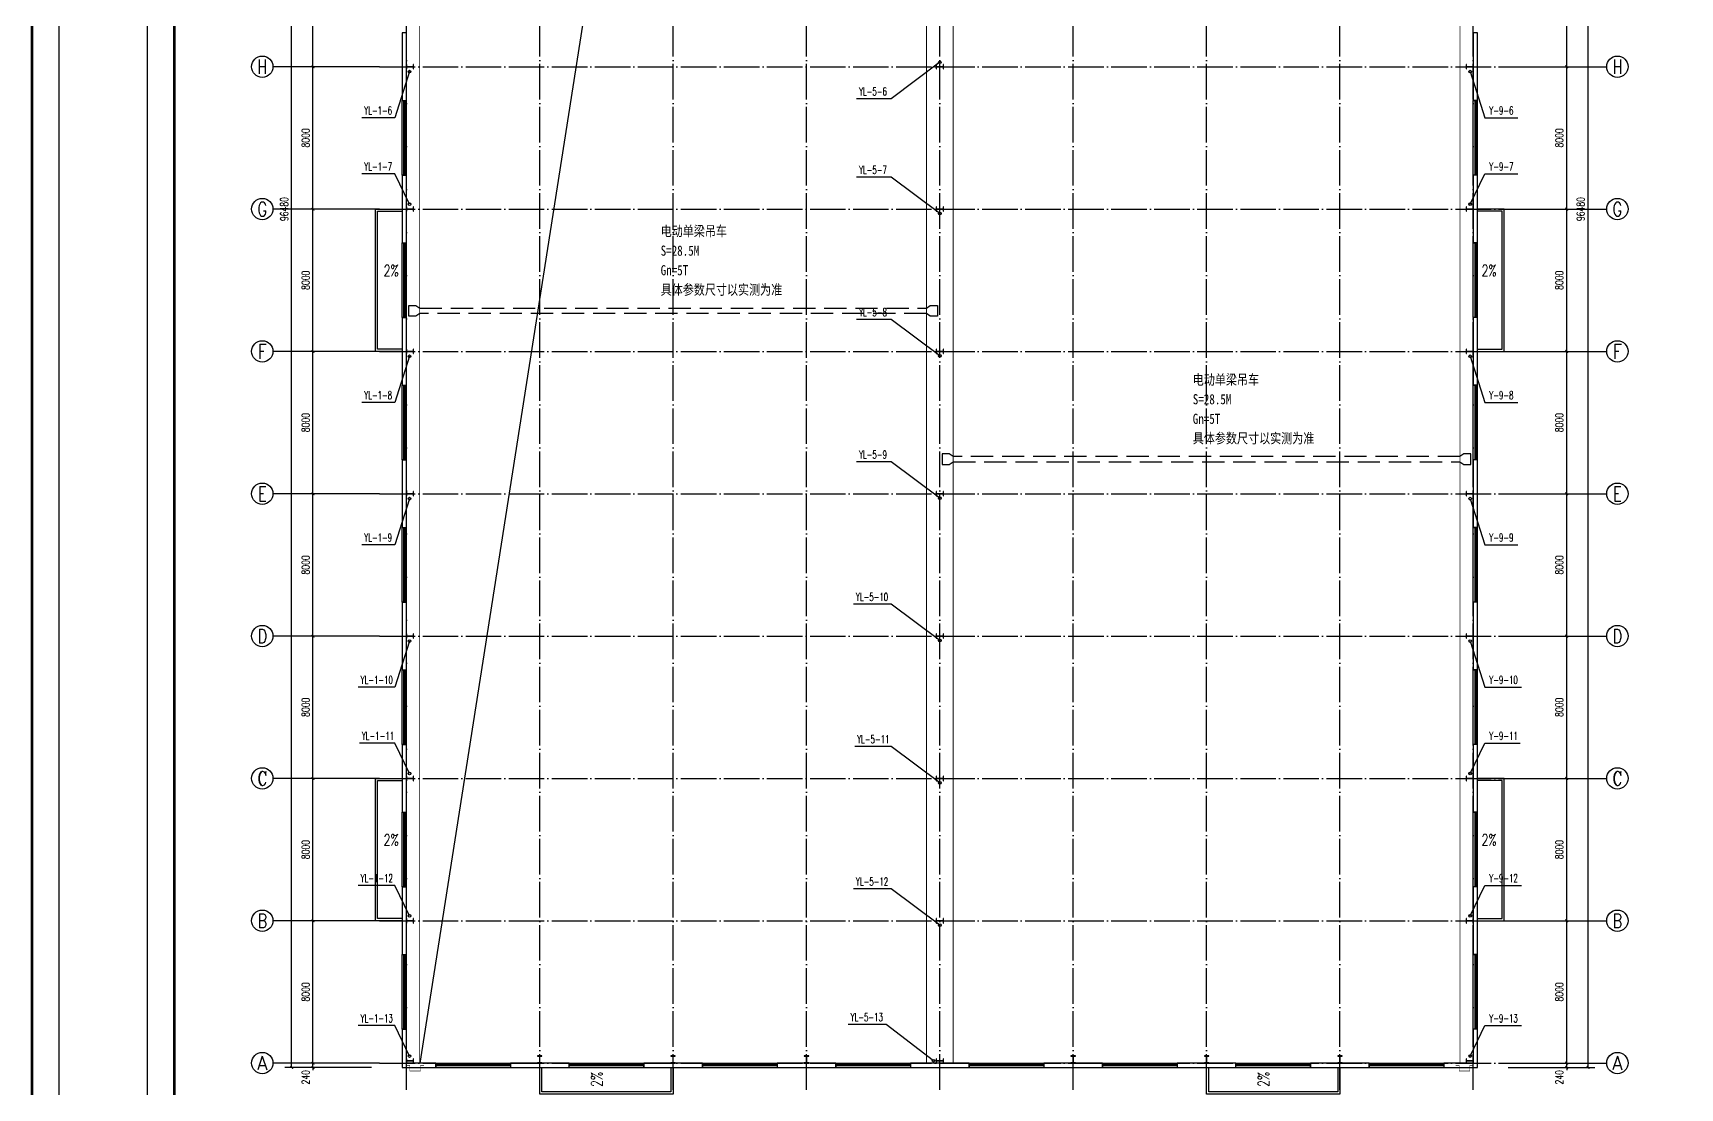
# Model space of a CAD drawing. Extents: x 14168272 to 29396535, y -812963 to 33736.
# Drawn here: x 14764726 to 14857348, y -305621 to -246320 of the extents above; entities that cross this region are included whole.
import ezdxf
from ezdxf.enums import TextEntityAlignment as Align

# ---------------------------------------------------------------- set-up
doc = ezdxf.new("R2010")
doc.units = 0
doc.header["$LTSCALE"] = 1000
doc.header["$MEASUREMENT"] = 0
doc.linetypes.add('DASH', pattern=[0.35, 0.25, -0.1])
doc.linetypes.add('DOTE', pattern=[2.42, 2, -0.2, 0.02, -0.2])
for name, color, linetype in [('AXIS', 3, 'Continuous'), ('AXIS_TEXT', 7, 'Continuous'), ('COLUMN', 2, 'Continuous'), ('DIM_SYMB', 3, 'Continuous'), ('DIM_雨水', 3, 'Continuous'), ('DOTE', 8, 'DOTE'), ('PUB_TEXT', 7, 'Continuous'), ('TK', 4, 'Continuous'), ('TWT_TEXT', 7, 'Continuous'), ('VPIPE-雨水', 4, 'Continuous'), ('WALL-PARAPET', 6, 'Continuous'), ('WINDOW', 4, 'Continuous')]:
    doc.layers.add(name, color=color, linetype=linetype)
doc.styles.add('_TCH_AXIS', font='COMPLEX', dxfattribs={"bigfont": 'GBCBIG'})
doc.styles.add('_TCH_DIM', font='SIMPLEX', dxfattribs={"bigfont": 'GBCBIG'})
doc.styles.add('_TCH_DIM_T3', font='SIMPLEX', dxfattribs={"width": 0.705882, "bigfont": 'GBCBIG'})
doc.styles.add('_TWT_SERIAL', font='COMPLEX', dxfattribs={"width": 0.8, "height": 3, "bigfont": 'HZTXT'})
doc.styles.add('COMPLEX', font='COMPLEX')
doc.styles.add('宋体', font='', dxfattribs={"width": 0.8})
doc.styles.get('宋体').set_extended_font_data('SimSun')
doc.dimstyles.new('_TCH_ARCH&&150', dxfattribs={"dimtxt": 446.25, "dimasz": 150, "dimexe": 375, "dimexo": 450, "dimgap": 189.375, "dimtad": 1, "dimdec": 0, "dimzin": 0, "dimdsep": 46, "dimtxsty": '_TCH_DIM_T3', "dimblk": 'ARCHTICK', "dimcen": 0.09, "dimclrt": 7, "dimazin": 2, "dimtfac": 1, "dimtdec": 0, "dimtix": 1, "dimtmove": 2, "dimatfit": 3, "dimfxl": 0, "dimtolj": 1, "dimtzin": 0, "dimarcsym": 0})

# ---------------------------------------------------------------- blocks, each defined once
blk = doc.blocks.new('A$C797E1D2B')
at = {"layer": 'COLUMN'}
h = blk.add_hatch(color=256, dxfattribs=at)
h.paths.add_polyline_path([(125, 400), (250, 400), (250, 388), (130, 388), (130, 200), (125, 200)])
h.paths.add_polyline_path([(0, 400), (125, 400), (125, 200), (120, 200), (120, 388), (0, 388)])
h.paths.add_polyline_path([(0, 12), (120, 12), (120, 200), (125, 200), (125, 0), (0, 0)])
h.paths.add_polyline_path([(125, 200), (130, 200), (130, 12), (250, 12), (250, 0), (125, 0)])
blk.add_lwpolyline([(250, 0), (250, 12), (130, 12), (130, 388), (250, 388), (250, 400), (0, 400), (0, 388), (120, 388), (120, 12), (0, 12), (0, 0)], close=True, dxfattribs=at)
blk = doc.blocks.new('GeYuanFrame_66184160', base_point=(20.09, 4.53))
at = {"layer": 'TK'}
blk.add_lwpolyline([(20.09, 4.53), (20.09, 598.53), (1071.09, 598.53), (1071.09, 4.53)], close=True, dxfattribs=at)
at = {"layer": 'TK', "const_width": 1}
blk.add_lwpolyline([(45.09, 588.53), (1061.09, 588.53), (1061.09, 14.53), (45.09, 14.53)], close=True, dxfattribs=at)
blk = doc.blocks.new('GeYuanFrame_34818471', base_point=(20.09, 4.53))
at = {"layer": 'TK'}
blk.add_lwpolyline([(20.09, 4.53), (20.09, 598.53), (1071.09, 598.53), (1071.09, 4.53)], close=True, dxfattribs=at)
at = {"layer": 'TK', "const_width": 1}
blk.add_lwpolyline([(45.09, 588.53), (1061.09, 588.53), (1061.09, 14.53), (45.09, 14.53)], close=True, dxfattribs=at)
blk = doc.blocks.new('$TCHSYS$WIN2D')
for p, q in [((-0.5, 0.5), (0.5, 0.5)), ((-0.5, 0.5), (-0.5, -0.5)), ((0.5, 0.5), (0.5, -0.5)), ((0.5, 0.167), (-0.5, 0.167)), ((0.5, -0.167), (-0.5, -0.167)), ((-0.5, -0.5), (0.5, -0.5))]:
    blk.add_line(p, q)
blk = doc.blocks.new('_AXISO')
blk.add_circle((0, 0), 0.5)
at = {"layer": 'AXIS_TEXT', "style": 'COMPLEX', "width": 1.041667}
blk.add_attdef('A', text='', height=0.56, dxfattribs=at).set_placement((-0.25, -0.28), (0.25, -0.28), align=Align.FIT)
blk = doc.blocks.new('_ArchTick')
at = {"color": 0, "linetype": 'ByBlock', "const_width": 0.4}
blk.add_lwpolyline([(-0.5, -0.5), (0.5, 0.5)], dxfattribs=at)
blk = doc.blocks.new('*D183')
at = {"layer": 'AXIS', "color": 0, "lineweight": -2}
for p, q in [((14783773, -207980), (14778898, -207980)), ((14779273, -304460), (14779273, -207980)), ((14783773, -304460), (14778898, -304460))]:
    blk.add_line(p, q, dxfattribs=at)
at = {"layer": 'Defpoints', "color": 0}
for p in [(14779273, -207980), (14784223, -207980), (14784223, -304460)]:
    blk.add_point(p, dxfattribs=at)
at = {"layer": 'AXIS', "color": 0, "lineweight": -2, "xscale": 150, "yscale": 150, "zscale": 150}
for p, rotation in [((14779273, -207980), 90), ((14779273, -304460), 270)]:
    blk.add_blockref('_ArchTick', p, dxfattribs=dict(at, rotation=rotation))
at = {"layer": 'AXIS', "color": 7, "insert": (14778860, -256220), "char_height": 446.2, "attachment_point": 5, "rotation": 90, "style": '_TCH_DIM_T3'}
blk.add_mtext('\\A1;96480', dxfattribs=at)
blk = doc.blocks.new('*D184')
at = {"layer": 'AXIS', "color": 0, "lineweight": -2}
for p, q in [((14783773, -304220), (14780098, -304220)), ((14783773, -304460), (14780098, -304460)), ((14780473, -304220), (14780473, -304070)), ((14780473, -304460), (14780473, -304220)), ((14780473, -304460), (14780473, -304610))]:
    blk.add_line(p, q, dxfattribs=at)
at = {"layer": 'Defpoints', "color": 0}
for p in [(14780473, -304220), (14784223, -304220), (14784223, -304460)]:
    blk.add_point(p, dxfattribs=at)
at = {"layer": 'AXIS', "color": 0, "lineweight": -2, "xscale": 150, "yscale": 150, "zscale": 150}
for p, rotation in [((14780473, -304220), 270), ((14780473, -304460), 90)]:
    blk.add_blockref('_ArchTick', p, dxfattribs=dict(at, rotation=rotation))
at = {"layer": 'AXIS', "color": 7, "insert": (14780060, -305015), "char_height": 446.2, "attachment_point": 5, "rotation": 90, "style": '_TCH_DIM_T3'}
blk.add_mtext('\\A1;240', dxfattribs=at)
blk = doc.blocks.new('*D185')
at = {"layer": 'AXIS', "color": 0, "lineweight": -2}
for p, q in [((14783773, -296220), (14780098, -296220)), ((14780473, -304220), (14780473, -296220)), ((14783773, -304220), (14780098, -304220))]:
    blk.add_line(p, q, dxfattribs=at)
at = {"layer": 'Defpoints', "color": 0}
for p in [(14780473, -296220), (14784223, -296220), (14784223, -304220)]:
    blk.add_point(p, dxfattribs=at)
at = {"layer": 'AXIS', "color": 0, "lineweight": -2, "xscale": 150, "yscale": 150, "zscale": 150}
for p, rotation in [((14780473, -296220), 90), ((14780473, -304220), 270)]:
    blk.add_blockref('_ArchTick', p, dxfattribs=dict(at, rotation=rotation))
at = {"layer": 'AXIS', "color": 7, "insert": (14780060, -300220), "char_height": 446.2, "attachment_point": 5, "rotation": 90, "style": '_TCH_DIM_T3'}
blk.add_mtext('\\A1;8000', dxfattribs=at)
blk = doc.blocks.new('*D186')
at = {"layer": 'AXIS', "color": 0, "lineweight": -2}
for p, q in [((14783773, -288220), (14780098, -288220)), ((14780473, -296220), (14780473, -288220)), ((14783773, -296220), (14780098, -296220))]:
    blk.add_line(p, q, dxfattribs=at)
at = {"layer": 'Defpoints', "color": 0}
for p in [(14780473, -288220), (14784223, -288220), (14784223, -296220)]:
    blk.add_point(p, dxfattribs=at)
at = {"layer": 'AXIS', "color": 0, "lineweight": -2, "xscale": 150, "yscale": 150, "zscale": 150}
for p, rotation in [((14780473, -288220), 90), ((14780473, -296220), 270)]:
    blk.add_blockref('_ArchTick', p, dxfattribs=dict(at, rotation=rotation))
at = {"layer": 'AXIS', "color": 7, "insert": (14780060, -292220), "char_height": 446.2, "attachment_point": 5, "rotation": 90, "style": '_TCH_DIM_T3'}
blk.add_mtext('\\A1;8000', dxfattribs=at)
blk = doc.blocks.new('*D187')
at = {"layer": 'AXIS', "color": 0, "lineweight": -2}
for p, q in [((14783773, -280220), (14780098, -280220)), ((14780473, -288220), (14780473, -280220)), ((14783773, -288220), (14780098, -288220))]:
    blk.add_line(p, q, dxfattribs=at)
at = {"layer": 'Defpoints', "color": 0}
for p in [(14780473, -280220), (14784223, -280220), (14784223, -288220)]:
    blk.add_point(p, dxfattribs=at)
at = {"layer": 'AXIS', "color": 0, "lineweight": -2, "xscale": 150, "yscale": 150, "zscale": 150}
for p, rotation in [((14780473, -280220), 90), ((14780473, -288220), 270)]:
    blk.add_blockref('_ArchTick', p, dxfattribs=dict(at, rotation=rotation))
at = {"layer": 'AXIS', "color": 7, "insert": (14780060, -284220), "char_height": 446.2, "attachment_point": 5, "rotation": 90, "style": '_TCH_DIM_T3'}
blk.add_mtext('\\A1;8000', dxfattribs=at)
blk = doc.blocks.new('*D188')
at = {"layer": 'AXIS', "color": 0, "lineweight": -2}
for p, q in [((14783773, -272220), (14780098, -272220)), ((14780473, -280220), (14780473, -272220)), ((14783773, -280220), (14780098, -280220))]:
    blk.add_line(p, q, dxfattribs=at)
at = {"layer": 'Defpoints', "color": 0}
for p in [(14780473, -272220), (14784223, -272220), (14784223, -280220)]:
    blk.add_point(p, dxfattribs=at)
at = {"layer": 'AXIS', "color": 0, "lineweight": -2, "xscale": 150, "yscale": 150, "zscale": 150}
for p, rotation in [((14780473, -272220), 90), ((14780473, -280220), 270)]:
    blk.add_blockref('_ArchTick', p, dxfattribs=dict(at, rotation=rotation))
at = {"layer": 'AXIS', "color": 7, "insert": (14780060, -276220), "char_height": 446.2, "attachment_point": 5, "rotation": 90, "style": '_TCH_DIM_T3'}
blk.add_mtext('\\A1;8000', dxfattribs=at)
blk = doc.blocks.new('*D189')
at = {"layer": 'AXIS', "color": 0, "lineweight": -2}
for p, q in [((14783773, -264220), (14780098, -264220)), ((14780473, -272220), (14780473, -264220)), ((14783773, -272220), (14780098, -272220))]:
    blk.add_line(p, q, dxfattribs=at)
at = {"layer": 'Defpoints', "color": 0}
for p in [(14780473, -264220), (14784223, -264220), (14784223, -272220)]:
    blk.add_point(p, dxfattribs=at)
at = {"layer": 'AXIS', "color": 0, "lineweight": -2, "xscale": 150, "yscale": 150, "zscale": 150}
for p, rotation in [((14780473, -264220), 90), ((14780473, -272220), 270)]:
    blk.add_blockref('_ArchTick', p, dxfattribs=dict(at, rotation=rotation))
at = {"layer": 'AXIS', "color": 7, "insert": (14780060, -268220), "char_height": 446.2, "attachment_point": 5, "rotation": 90, "style": '_TCH_DIM_T3'}
blk.add_mtext('\\A1;8000', dxfattribs=at)
blk = doc.blocks.new('*D190')
at = {"layer": 'AXIS', "color": 0, "lineweight": -2}
for p, q in [((14783773, -256220), (14780098, -256220)), ((14780473, -264220), (14780473, -256220)), ((14783773, -264220), (14780098, -264220))]:
    blk.add_line(p, q, dxfattribs=at)
at = {"layer": 'Defpoints', "color": 0}
for p in [(14780473, -256220), (14784223, -256220), (14784223, -264220)]:
    blk.add_point(p, dxfattribs=at)
at = {"layer": 'AXIS', "color": 0, "lineweight": -2, "xscale": 150, "yscale": 150, "zscale": 150}
for p, rotation in [((14780473, -256220), 90), ((14780473, -264220), 270)]:
    blk.add_blockref('_ArchTick', p, dxfattribs=dict(at, rotation=rotation))
at = {"layer": 'AXIS', "color": 7, "insert": (14780060, -260220), "char_height": 446.2, "attachment_point": 5, "rotation": 90, "style": '_TCH_DIM_T3'}
blk.add_mtext('\\A1;8000', dxfattribs=at)
blk = doc.blocks.new('*D191')
at = {"layer": 'AXIS', "color": 0, "lineweight": -2}
for p, q in [((14783773, -248220), (14780098, -248220)), ((14780473, -256220), (14780473, -248220)), ((14783773, -256220), (14780098, -256220))]:
    blk.add_line(p, q, dxfattribs=at)
at = {"layer": 'Defpoints', "color": 0}
for p in [(14780473, -248220), (14784223, -248220), (14784223, -256220)]:
    blk.add_point(p, dxfattribs=at)
at = {"layer": 'AXIS', "color": 0, "lineweight": -2, "xscale": 150, "yscale": 150, "zscale": 150}
for p, rotation in [((14780473, -248220), 90), ((14780473, -256220), 270)]:
    blk.add_blockref('_ArchTick', p, dxfattribs=dict(at, rotation=rotation))
at = {"layer": 'AXIS', "color": 7, "insert": (14780060, -252220), "char_height": 446.2, "attachment_point": 5, "rotation": 90, "style": '_TCH_DIM_T3'}
blk.add_mtext('\\A1;8000', dxfattribs=at)
blk = doc.blocks.new('*D192')
at = {"layer": 'AXIS', "color": 0, "lineweight": -2}
for p, q in [((14783773, -240220), (14780098, -240220)), ((14780473, -248220), (14780473, -240220)), ((14783773, -248220), (14780098, -248220))]:
    blk.add_line(p, q, dxfattribs=at)
at = {"layer": 'Defpoints', "color": 0}
for p in [(14780473, -240220), (14784223, -240220), (14784223, -248220)]:
    blk.add_point(p, dxfattribs=at)
at = {"layer": 'AXIS', "color": 0, "lineweight": -2, "xscale": 150, "yscale": 150, "zscale": 150}
for p, rotation in [((14780473, -240220), 90), ((14780473, -248220), 270)]:
    blk.add_blockref('_ArchTick', p, dxfattribs=dict(at, rotation=rotation))
at = {"layer": 'AXIS', "color": 7, "insert": (14780060, -244220), "char_height": 446.2, "attachment_point": 5, "rotation": 90, "style": '_TCH_DIM_T3'}
blk.add_mtext('\\A1;8000', dxfattribs=at)
blk = doc.blocks.new('*D198')
at = {"layer": 'AXIS', "color": 0, "lineweight": -2}
for p, q in [((14847673, -207980), (14852548, -207980)), ((14852173, -304460), (14852173, -207980)), ((14847673, -304460), (14852548, -304460))]:
    blk.add_line(p, q, dxfattribs=at)
at = {"layer": 'Defpoints', "color": 0}
for p in [(14847223, -207980), (14852173, -207980), (14847223, -304460)]:
    blk.add_point(p, dxfattribs=at)
at = {"layer": 'AXIS', "color": 0, "lineweight": -2, "xscale": 150, "yscale": 150, "zscale": 150}
for p, rotation in [((14852173, -207980), 90), ((14852173, -304460), 270)]:
    blk.add_blockref('_ArchTick', p, dxfattribs=dict(at, rotation=rotation))
at = {"layer": 'AXIS', "color": 7, "insert": (14851760, -256220), "char_height": 446.2, "attachment_point": 5, "rotation": 90, "style": '_TCH_DIM_T3'}
blk.add_mtext('\\A1;96480', dxfattribs=at)
blk = doc.blocks.new('*D199')
at = {"layer": 'AXIS', "color": 0, "lineweight": -2}
for p, q in [((14847673, -304220), (14851348, -304220)), ((14847673, -304460), (14851348, -304460)), ((14850973, -304220), (14850973, -304070)), ((14850973, -304460), (14850973, -304220)), ((14850973, -304460), (14850973, -304610))]:
    blk.add_line(p, q, dxfattribs=at)
at = {"layer": 'Defpoints', "color": 0}
for p in [(14847223, -304220), (14847223, -304460), (14850973, -304220)]:
    blk.add_point(p, dxfattribs=at)
at = {"layer": 'AXIS', "color": 0, "lineweight": -2, "xscale": 150, "yscale": 150, "zscale": 150}
for p, rotation in [((14850973, -304220), 270), ((14850973, -304460), 90)]:
    blk.add_blockref('_ArchTick', p, dxfattribs=dict(at, rotation=rotation))
at = {"layer": 'AXIS', "color": 7, "insert": (14850560, -305015), "char_height": 446.2, "attachment_point": 5, "rotation": 90, "style": '_TCH_DIM_T3'}
blk.add_mtext('\\A1;240', dxfattribs=at)
blk = doc.blocks.new('*D200')
at = {"layer": 'AXIS', "color": 0, "lineweight": -2}
for p, q in [((14847673, -296220), (14851348, -296220)), ((14850973, -304220), (14850973, -296220)), ((14847673, -304220), (14851348, -304220))]:
    blk.add_line(p, q, dxfattribs=at)
at = {"layer": 'Defpoints', "color": 0}
for p in [(14847223, -296220), (14850973, -296220), (14847223, -304220)]:
    blk.add_point(p, dxfattribs=at)
at = {"layer": 'AXIS', "color": 0, "lineweight": -2, "xscale": 150, "yscale": 150, "zscale": 150}
for p, rotation in [((14850973, -296220), 90), ((14850973, -304220), 270)]:
    blk.add_blockref('_ArchTick', p, dxfattribs=dict(at, rotation=rotation))
at = {"layer": 'AXIS', "color": 7, "insert": (14850560, -300220), "char_height": 446.2, "attachment_point": 5, "rotation": 90, "style": '_TCH_DIM_T3'}
blk.add_mtext('\\A1;8000', dxfattribs=at)
blk = doc.blocks.new('*D201')
at = {"layer": 'AXIS', "color": 0, "lineweight": -2}
for p, q in [((14847673, -288220), (14851348, -288220)), ((14850973, -296220), (14850973, -288220)), ((14847673, -296220), (14851348, -296220))]:
    blk.add_line(p, q, dxfattribs=at)
at = {"layer": 'Defpoints', "color": 0}
for p in [(14847223, -288220), (14850973, -288220), (14847223, -296220)]:
    blk.add_point(p, dxfattribs=at)
at = {"layer": 'AXIS', "color": 0, "lineweight": -2, "xscale": 150, "yscale": 150, "zscale": 150}
for p, rotation in [((14850973, -288220), 90), ((14850973, -296220), 270)]:
    blk.add_blockref('_ArchTick', p, dxfattribs=dict(at, rotation=rotation))
at = {"layer": 'AXIS', "color": 7, "insert": (14850560, -292220), "char_height": 446.2, "attachment_point": 5, "rotation": 90, "style": '_TCH_DIM_T3'}
blk.add_mtext('\\A1;8000', dxfattribs=at)
blk = doc.blocks.new('*D202')
at = {"layer": 'AXIS', "color": 0, "lineweight": -2}
for p, q in [((14847673, -280220), (14851348, -280220)), ((14850973, -288220), (14850973, -280220)), ((14847673, -288220), (14851348, -288220))]:
    blk.add_line(p, q, dxfattribs=at)
at = {"layer": 'Defpoints', "color": 0}
for p in [(14847223, -280220), (14850973, -280220), (14847223, -288220)]:
    blk.add_point(p, dxfattribs=at)
at = {"layer": 'AXIS', "color": 0, "lineweight": -2, "xscale": 150, "yscale": 150, "zscale": 150}
for p, rotation in [((14850973, -280220), 90), ((14850973, -288220), 270)]:
    blk.add_blockref('_ArchTick', p, dxfattribs=dict(at, rotation=rotation))
at = {"layer": 'AXIS', "color": 7, "insert": (14850560, -284220), "char_height": 446.2, "attachment_point": 5, "rotation": 90, "style": '_TCH_DIM_T3'}
blk.add_mtext('\\A1;8000', dxfattribs=at)
blk = doc.blocks.new('*D203')
at = {"layer": 'AXIS', "color": 0, "lineweight": -2}
for p, q in [((14847673, -272220), (14851348, -272220)), ((14850973, -280220), (14850973, -272220)), ((14847673, -280220), (14851348, -280220))]:
    blk.add_line(p, q, dxfattribs=at)
at = {"layer": 'Defpoints', "color": 0}
for p in [(14847223, -272220), (14850973, -272220), (14847223, -280220)]:
    blk.add_point(p, dxfattribs=at)
at = {"layer": 'AXIS', "color": 0, "lineweight": -2, "xscale": 150, "yscale": 150, "zscale": 150}
for p, rotation in [((14850973, -272220), 90), ((14850973, -280220), 270)]:
    blk.add_blockref('_ArchTick', p, dxfattribs=dict(at, rotation=rotation))
at = {"layer": 'AXIS', "color": 7, "insert": (14850560, -276220), "char_height": 446.2, "attachment_point": 5, "rotation": 90, "style": '_TCH_DIM_T3'}
blk.add_mtext('\\A1;8000', dxfattribs=at)
blk = doc.blocks.new('*D204')
at = {"layer": 'AXIS', "color": 0, "lineweight": -2}
for p, q in [((14847673, -264220), (14851348, -264220)), ((14850973, -272220), (14850973, -264220)), ((14847673, -272220), (14851348, -272220))]:
    blk.add_line(p, q, dxfattribs=at)
at = {"layer": 'Defpoints', "color": 0}
for p in [(14847223, -264220), (14850973, -264220), (14847223, -272220)]:
    blk.add_point(p, dxfattribs=at)
at = {"layer": 'AXIS', "color": 0, "lineweight": -2, "xscale": 150, "yscale": 150, "zscale": 150}
for p, rotation in [((14850973, -264220), 90), ((14850973, -272220), 270)]:
    blk.add_blockref('_ArchTick', p, dxfattribs=dict(at, rotation=rotation))
at = {"layer": 'AXIS', "color": 7, "insert": (14850560, -268220), "char_height": 446.2, "attachment_point": 5, "rotation": 90, "style": '_TCH_DIM_T3'}
blk.add_mtext('\\A1;8000', dxfattribs=at)
blk = doc.blocks.new('*D205')
at = {"layer": 'AXIS', "color": 0, "lineweight": -2}
for p, q in [((14847673, -256220), (14851348, -256220)), ((14850973, -264220), (14850973, -256220)), ((14847673, -264220), (14851348, -264220))]:
    blk.add_line(p, q, dxfattribs=at)
at = {"layer": 'Defpoints', "color": 0}
for p in [(14847223, -256220), (14850973, -256220), (14847223, -264220)]:
    blk.add_point(p, dxfattribs=at)
at = {"layer": 'AXIS', "color": 0, "lineweight": -2, "xscale": 150, "yscale": 150, "zscale": 150}
for p, rotation in [((14850973, -256220), 90), ((14850973, -264220), 270)]:
    blk.add_blockref('_ArchTick', p, dxfattribs=dict(at, rotation=rotation))
at = {"layer": 'AXIS', "color": 7, "insert": (14850560, -260220), "char_height": 446.2, "attachment_point": 5, "rotation": 90, "style": '_TCH_DIM_T3'}
blk.add_mtext('\\A1;8000', dxfattribs=at)
blk = doc.blocks.new('*D206')
at = {"layer": 'AXIS', "color": 0, "lineweight": -2}
for p, q in [((14847673, -248220), (14851348, -248220)), ((14850973, -256220), (14850973, -248220)), ((14847673, -256220), (14851348, -256220))]:
    blk.add_line(p, q, dxfattribs=at)
at = {"layer": 'Defpoints', "color": 0}
for p in [(14847223, -248220), (14850973, -248220), (14847223, -256220)]:
    blk.add_point(p, dxfattribs=at)
at = {"layer": 'AXIS', "color": 0, "lineweight": -2, "xscale": 150, "yscale": 150, "zscale": 150}
for p, rotation in [((14850973, -248220), 90), ((14850973, -256220), 270)]:
    blk.add_blockref('_ArchTick', p, dxfattribs=dict(at, rotation=rotation))
at = {"layer": 'AXIS', "color": 7, "insert": (14850560, -252220), "char_height": 446.2, "attachment_point": 5, "rotation": 90, "style": '_TCH_DIM_T3'}
blk.add_mtext('\\A1;8000', dxfattribs=at)
blk = doc.blocks.new('*D207')
at = {"layer": 'AXIS', "color": 0, "lineweight": -2}
for p, q in [((14847673, -240220), (14851348, -240220)), ((14850973, -248220), (14850973, -240220)), ((14847673, -248220), (14851348, -248220))]:
    blk.add_line(p, q, dxfattribs=at)
at = {"layer": 'Defpoints', "color": 0}
for p in [(14847223, -240220), (14850973, -240220), (14847223, -248220)]:
    blk.add_point(p, dxfattribs=at)
at = {"layer": 'AXIS', "color": 0, "lineweight": -2, "xscale": 150, "yscale": 150, "zscale": 150}
for p, rotation in [((14850973, -240220), 90), ((14850973, -248220), 270)]:
    blk.add_blockref('_ArchTick', p, dxfattribs=dict(at, rotation=rotation))
at = {"layer": 'AXIS', "color": 7, "insert": (14850560, -244220), "char_height": 446.2, "attachment_point": 5, "rotation": 90, "style": '_TCH_DIM_T3'}
blk.add_mtext('\\A1;8000', dxfattribs=at)

msp = doc.modelspace()

# ---------------------------------------------------------------- linework, layer by layer
at = {"color": 8, "linetype": 'DASH', "ltscale": 5, "const_width": 50}
for points in [[(14786472.6, -304220.3), (14786472.6, -208220.3)], [(14814972.6, -304220.3), (14814972.6, -208220.3)], [(14816472.6, -304220.3), (14816472.6, -208220.3)], [(14844972.6, -304220.3), (14844972.6, -208220.3)]]:
    msp.add_lwpolyline(points, dxfattribs=at)
at = {"color": 8, "ltscale": 0.5}
msp.add_lwpolyline([(14844972.6, -208220.3), (14799022.6, -224220.3), (14786472.6, -304220.3)], dxfattribs=at)
at = {"ltscale": 0.5}
for points in [[(14785482.6, -264220.3), (14783982.6, -264220.3), (14783982.6, -256220.3), (14785482.6, -256220.3)], [(14785482.6, -264100.3), (14784102.6, -264100.3), (14784102.6, -256340.3), (14785482.6, -256340.3)], [(14845962.6, -264220.3), (14847462.6, -264220.3), (14847462.6, -256220.3), (14845962.6, -256220.3)], [(14845962.6, -264100.3), (14847342.6, -264100.3), (14847342.6, -256340.3), (14845962.6, -256340.3)], [(14785482.6, -296220.3), (14783982.6, -296220.3), (14783982.6, -288220.3), (14785482.6, -288220.3)], [(14785482.6, -296100.3), (14784102.6, -296100.3), (14784102.6, -288340.3), (14785482.6, -288340.3)], [(14845962.6, -296220.3), (14847462.6, -296220.3), (14847462.6, -288220.3), (14845962.6, -288220.3)], [(14845962.6, -296100.3), (14847342.6, -296100.3), (14847342.6, -288340.3), (14845962.6, -288340.3)], [(14800722.6, -304460.3), (14800722.6, -305960.3), (14793222.6, -305960.3), (14793222.6, -304460.3)], [(14800602.6, -304460.3), (14800602.6, -305840.3), (14793342.6, -305840.3), (14793342.6, -304460.3)], [(14838222.6, -304460.3), (14838222.6, -305960.3), (14830722.6, -305960.3), (14830722.6, -304460.3)], [(14838102.6, -304460.3), (14838102.6, -305840.3), (14830842.6, -305840.3), (14830842.6, -304460.3)]]:
    msp.add_lwpolyline(points, dxfattribs=at)
at = {"color": 8, "linetype": 'DASH', "ltscale": 5}
for points in [[(14814972.6, -261781.2), (14815188.2, -261631.2), (14815588.2, -261631.2), (14815588.2, -262231.2), (14815188.2, -262231.2), (14814972.6, -262081.2), (14786472.6, -262081.2), (14786256.9, -262231.2), (14785856.9, -262231.2), (14785856.9, -261631.2), (14786256.9, -261631.2), (14786472.6, -261781.2)], [(14816472.6, -270133), (14816256.9, -269983), (14815856.9, -269983), (14815856.9, -270583), (14816256.9, -270583), (14816472.6, -270433), (14844972.6, -270433), (14845188.2, -270583), (14845588.2, -270583), (14845588.2, -269983), (14845188.2, -269983), (14844972.6, -270133)]]:
    msp.add_lwpolyline(points, close=True, dxfattribs=at)
at = {"const_width": 30}
for points in [[(14785722.6, -304340.3), (14785922.6, -304340.3), (14785922.6, -304660.3), (14786522.6, -304660.3), (14786522.6, -304340.3), (14786722.6, -304340.3)], [(14845722.6, -304340.3), (14845522.6, -304340.3), (14845522.6, -304660.3), (14844922.6, -304660.3), (14844922.6, -304340.3), (14844722.6, -304340.3)]]:
    msp.add_lwpolyline(points, dxfattribs=at)
at = {"layer": 'AXIS'}
for p, q in [((14784222.6, -248220.3), (14778222.6, -248220.3)), ((14847222.6, -248220.3), (14853222.6, -248220.3)), ((14784222.6, -256220.3), (14778222.6, -256220.3)), ((14847222.6, -256220.3), (14853222.6, -256220.3)), ((14784222.6, -264220.3), (14778222.6, -264220.3)), ((14847222.6, -264220.3), (14853222.6, -264220.3)), ((14784222.6, -272220.3), (14778222.6, -272220.3)), ((14847222.6, -272220.3), (14853222.6, -272220.3)), ((14784222.6, -280220.3), (14778222.6, -280220.3)), ((14847222.6, -280220.3), (14853222.6, -280220.3)), ((14784222.6, -288220.3), (14778222.6, -288220.3)), ((14847222.6, -288220.3), (14853222.6, -288220.3)), ((14784222.6, -296220.3), (14778222.6, -296220.3)), ((14847222.6, -296220.3), (14853222.6, -296220.3)), ((14784222.6, -304220.3), (14778222.6, -304220.3)), ((14847222.6, -304220.3), (14853222.6, -304220.3))]:
    msp.add_line(p, q, dxfattribs=at)
at = {"layer": 'DIM_SYMB'}
for points in [[(14785402.6, -260220.3, 0, 0, 0), (14784752.6, -260220.3, 120, 0, 0), (14784302.6, -260220.3, 0, 0, 0)], [(14846042.6, -260220.3, 0, 0, 0), (14846692.6, -260220.3, 120, 0, 0), (14847142.6, -260220.3, 0, 0, 0)], [(14785402.6, -292220.3, 0, 0, 0), (14784752.6, -292220.3, 120, 0, 0), (14784302.6, -292220.3, 0, 0, 0)], [(14846042.6, -292220.3, 0, 0, 0), (14846692.6, -292220.3, 120, 0, 0), (14847142.6, -292220.3, 0, 0, 0)], [(14796972.6, -304600.3, 0, 0, 0), (14796972.6, -305250.3, 120, 0, 0), (14796972.6, -305700.3, 0, 0, 0)], [(14834472.6, -304600.3, 0, 0, 0), (14834472.6, -305250.3, 120, 0, 0), (14834472.6, -305700.3, 0, 0, 0)]]:
    msp.add_lwpolyline(points, format="xyseb", dxfattribs=at)
at = {"layer": 'DIM_雨水'}
for p, q in [((14815722.6, -247970.3, 6000), (14812992.1, -250014, 3000)), ((14785905.8, -248495.5), (14785071.7, -251084.7)), ((14845539.3, -248495.5), (14846373.3, -251084.7)), ((14812992.1, -250014, 3000), (14811045.1, -250014, 3000)), ((14785071.7, -251084.7), (14783219, -251084.7)), ((14846373.3, -251084.7), (14848226, -251084.7)), ((14785071.7, -254233.7), (14783219, -254233.7)), ((14785905.8, -255945.5), (14785071.7, -254233.7)), ((14812992.1, -254426.7, 3000), (14811045.1, -254426.7, 3000)), ((14815722.6, -256470.3, 6000), (14812992.1, -254426.7, 3000)), ((14845539.3, -255945.5), (14846373.3, -254233.7)), ((14846373.3, -254233.7), (14848226, -254233.7)), ((14812992.1, -262426.7, 3000), (14811045.1, -262426.7, 3000)), ((14815722.6, -264470.3, 6000), (14812992.1, -262426.7, 3000)), ((14785905.8, -264495.5), (14785071.7, -267084.7)), ((14845539.3, -264495.5), (14846373.3, -267084.7)), ((14785071.7, -267084.7), (14783219, -267084.7)), ((14846373.3, -267084.7), (14848226, -267084.7)), ((14812992.1, -270426.7, 3000), (14811045.1, -270426.7, 3000)), ((14815722.6, -272470.3, 6000), (14812992.1, -270426.7, 3000)), ((14785905.8, -272495.5), (14785071.7, -275084.7)), ((14845539.3, -272495.5), (14846373.3, -275084.7)), ((14785071.7, -275084.7), (14783219, -275084.7)), ((14846373.3, -275084.7), (14848226, -275084.7)), ((14812992.1, -278426.7, 3000), (14810868.3, -278426.7, 3000)), ((14815722.6, -280470.3, 6000), (14812992.1, -278426.7, 3000)), ((14785905.8, -280495.5), (14785071.7, -283084.7)), ((14845539.3, -280495.5), (14846373.3, -283084.7)), ((14785071.7, -283084.7), (14783016.1, -283084.7)), ((14846373.3, -283084.7), (14848428.9, -283084.7)), ((14785071.7, -286233.7), (14783084.1, -286233.7)), ((14785905.8, -287945.5), (14785071.7, -286233.7)), ((14812992.1, -286426.7, 3000), (14810936.5, -286426.7, 3000)), ((14815722.6, -288470.3, 6000), (14812992.1, -286426.7, 3000)), ((14845539.3, -287945.5), (14846373.3, -286233.7)), ((14846373.3, -286233.7), (14848361, -286233.7)), ((14785071.7, -294233.7), (14783016.1, -294233.7)), ((14785905.8, -295945.5), (14785071.7, -294233.7)), ((14812992.1, -294426.7, 3000), (14810868.3, -294426.7, 3000)), ((14815722.6, -296470.3, 6000), (14812992.1, -294426.7, 3000)), ((14845539.3, -295945.5), (14846373.3, -294233.7)), ((14846373.3, -294233.7), (14848428.9, -294233.7)), ((14785071.7, -302108.7), (14783016.1, -302108.7)), ((14785905.8, -303820.5), (14785071.7, -302108.7)), ((14812696.9, -302041.7), (14810573, -302041.7)), ((14815372.1, -304085.4), (14812696.9, -302041.7)), ((14845539.3, -303820.5), (14846373.3, -302108.7)), ((14846373.3, -302108.7), (14848428.9, -302108.7))]:
    msp.add_line(p, q, dxfattribs=at)
at = {"layer": 'DOTE'}
for p, q in [((14785722.6, -305720.3), (14785722.6, -206720.3)), ((14793222.6, -305720.3), (14793222.6, -206720.3)), ((14800722.6, -305720.3), (14800722.6, -206720.3)), ((14808222.6, -305720.3), (14808222.6, -206720.3)), ((14815722.6, -305720.3), (14815722.6, -206720.3)), ((14823222.6, -305720.3), (14823222.6, -206720.3)), ((14830722.6, -305720.3), (14830722.6, -206720.3)), ((14838222.6, -305720.3), (14838222.6, -206720.3)), ((14845722.6, -305720.3), (14845722.6, -206720.3)), ((14784222.6, -248220.3), (14847222.6, -248220.3)), ((14784222.6, -256220.3), (14847222.6, -256220.3)), ((14784222.6, -264220.3), (14847222.6, -264220.3)), ((14784222.6, -272220.3), (14847222.6, -272220.3)), ((14784222.6, -280220.3), (14847222.6, -280220.3)), ((14784222.6, -288220.3), (14847222.6, -288220.3)), ((14784222.6, -296220.3), (14847222.6, -296220.3)), ((14784222.6, -304220.3), (14847222.6, -304220.3))]:
    msp.add_line(p, q, dxfattribs=at)
at = {"layer": 'VPIPE-雨水', "linetype": 'Continuous'}
for centre in [(14815722.6, -247970.3), (14785905.8, -248495.5), (14845539.3, -248495.5), (14785905.8, -255945.5), (14815722.6, -256470.3), (14845539.3, -255945.5), (14785905.8, -264495.5), (14815722.6, -264470.3), (14845539.3, -264495.5), (14785905.8, -272495.5), (14815722.6, -272470.3), (14845539.3, -272495.5), (14785905.8, -280495.5), (14815722.6, -280470.3), (14845539.3, -280495.5), (14785905.8, -287945.5), (14845539.3, -287945.5), (14815722.6, -288470.3), (14785905.8, -295945.5), (14845539.3, -295945.5), (14815722.6, -296470.3), (14785905.8, -303820.5), (14845539.3, -303820.5), (14815372.1, -304085.4)]:
    msp.add_circle(centre, 75, dxfattribs=at)
at = {"layer": 'WALL-PARAPET'}
for p, q in [((14785482.6, -246320.3), (14785482.6, -250120.3)), ((14785722.6, -246320.3), (14785482.6, -246320.3)), ((14785722.6, -250120.3), (14785722.6, -246320.3)), ((14845962.6, -246320.3), (14845722.6, -246320.3)), ((14845722.6, -246320.3), (14845722.6, -250120.3)), ((14845962.6, -250120.3), (14845962.6, -246320.3)), ((14785482.6, -250120.3), (14785722.6, -250120.3)), ((14845722.6, -250120.3), (14845962.6, -250120.3)), ((14785482.6, -254320.3), (14785482.6, -258120.3)), ((14785722.6, -254320.3), (14785482.6, -254320.3)), ((14785722.6, -258120.3), (14785722.6, -254320.3)), ((14845962.6, -254320.3), (14845722.6, -254320.3)), ((14845722.6, -254320.3), (14845722.6, -258120.3)), ((14845962.6, -258120.3), (14845962.6, -254320.3)), ((14785482.6, -258120.3), (14785722.6, -258120.3)), ((14845722.6, -258120.3), (14845962.6, -258120.3)), ((14785482.6, -262320.3), (14785482.6, -266120.3)), ((14785722.6, -262320.3), (14785482.6, -262320.3)), ((14785722.6, -266120.3), (14785722.6, -262320.3)), ((14845962.6, -262320.3), (14845722.6, -262320.3)), ((14845722.6, -262320.3), (14845722.6, -266120.3)), ((14845962.6, -266120.3), (14845962.6, -262320.3)), ((14785482.6, -266120.3), (14785722.6, -266120.3)), ((14845722.6, -266120.3), (14845962.6, -266120.3)), ((14785482.6, -270320.3), (14785482.6, -274120.3)), ((14785722.6, -270320.3), (14785482.6, -270320.3)), ((14785722.6, -274120.3), (14785722.6, -270320.3)), ((14845962.6, -270320.3), (14845722.6, -270320.3)), ((14845722.6, -270320.3), (14845722.6, -274120.3)), ((14845962.6, -274120.3), (14845962.6, -270320.3)), ((14785482.6, -274120.3), (14785722.6, -274120.3)), ((14845722.6, -274120.3), (14845962.6, -274120.3)), ((14785482.6, -278320.3), (14785482.6, -282120.3)), ((14785722.6, -278320.3), (14785482.6, -278320.3)), ((14785722.6, -282120.3), (14785722.6, -278320.3)), ((14845962.6, -278320.3), (14845722.6, -278320.3)), ((14845722.6, -278320.3), (14845722.6, -282120.3)), ((14845962.6, -282120.3), (14845962.6, -278320.3)), ((14785482.6, -282120.3), (14785722.6, -282120.3)), ((14845722.6, -282120.3), (14845962.6, -282120.3)), ((14785482.6, -286320.3), (14785482.6, -290120.3)), ((14785722.6, -286320.3), (14785482.6, -286320.3)), ((14785722.6, -290120.3), (14785722.6, -286320.3)), ((14845962.6, -286320.3), (14845722.6, -286320.3)), ((14845722.6, -286320.3), (14845722.6, -290120.3)), ((14845962.6, -290120.3), (14845962.6, -286320.3)), ((14785482.6, -290120.3), (14785722.6, -290120.3)), ((14845722.6, -290120.3), (14845962.6, -290120.3)), ((14785482.6, -294320.3), (14785482.6, -298120.3)), ((14785722.6, -294320.3), (14785482.6, -294320.3)), ((14785722.6, -298120.3), (14785722.6, -294320.3)), ((14845962.6, -294320.3), (14845722.6, -294320.3)), ((14845722.6, -294320.3), (14845722.6, -298120.3)), ((14845962.6, -298120.3), (14845962.6, -294320.3)), ((14785482.6, -298120.3), (14785722.6, -298120.3)), ((14845722.6, -298120.3), (14845962.6, -298120.3)), ((14785722.6, -302320.3), (14785482.6, -302320.3)), ((14785482.6, -302320.3), (14785482.6, -304460.3)), ((14785722.6, -304220.3), (14785722.6, -302320.3)), ((14845962.6, -302320.3), (14845722.6, -302320.3)), ((14845722.6, -302320.3), (14845722.6, -304220.3)), ((14845962.6, -304460.3), (14845962.6, -302320.3)), ((14785482.6, -304460.3), (14787372.6, -304460.3)), ((14787372.6, -304220.3), (14785722.6, -304220.3)), ((14787372.6, -304460.3), (14787372.6, -304220.3)), ((14794872.6, -304220.3), (14791572.6, -304220.3)), ((14791572.6, -304220.3), (14791572.6, -304460.3)), ((14791572.6, -304460.3), (14794872.6, -304460.3)), ((14794872.6, -304460.3), (14794872.6, -304220.3)), ((14802372.6, -304220.3), (14799072.6, -304220.3)), ((14799072.6, -304220.3), (14799072.6, -304460.3)), ((14799072.6, -304460.3), (14802372.6, -304460.3)), ((14802372.6, -304460.3), (14802372.6, -304220.3)), ((14809872.6, -304220.3), (14806572.6, -304220.3)), ((14806572.6, -304220.3), (14806572.6, -304460.3)), ((14806572.6, -304460.3), (14809872.6, -304460.3)), ((14809872.6, -304460.3), (14809872.6, -304220.3)), ((14817372.6, -304220.3), (14814072.6, -304220.3)), ((14814072.6, -304220.3), (14814072.6, -304460.3)), ((14814072.6, -304460.3), (14817372.6, -304460.3)), ((14817372.6, -304460.3), (14817372.6, -304220.3)), ((14824872.6, -304220.3), (14821572.6, -304220.3)), ((14821572.6, -304220.3), (14821572.6, -304460.3)), ((14821572.6, -304460.3), (14824872.6, -304460.3)), ((14824872.6, -304460.3), (14824872.6, -304220.3)), ((14832372.6, -304220.3), (14829072.6, -304220.3)), ((14829072.6, -304220.3), (14829072.6, -304460.3)), ((14829072.6, -304460.3), (14832372.6, -304460.3)), ((14832372.6, -304460.3), (14832372.6, -304220.3)), ((14839872.6, -304220.3), (14836572.6, -304220.3)), ((14836572.6, -304220.3), (14836572.6, -304460.3)), ((14836572.6, -304460.3), (14839872.6, -304460.3)), ((14839872.6, -304460.3), (14839872.6, -304220.3)), ((14845722.6, -304220.3), (14844072.6, -304220.3)), ((14844072.6, -304220.3), (14844072.6, -304460.3)), ((14844072.6, -304460.3), (14845962.6, -304460.3))]:
    msp.add_line(p, q, dxfattribs=at)

# ---------------------------------------------------------------- block references
at = {"xscale": 150, "yscale": 150, "zscale": 150, "rotation": 270}
for name, p in [('GeYuanFrame_66184160', (14677072.6, -181520.3)), ('GeYuanFrame_34818471', (14771172.6, -181520.3))]:
    msp.add_blockref(name, p, dxfattribs=at)
for p, rotation in [((14785722.6, -248095.3), 270), ((14815522.6, -248095.3), 270), ((14845322.6, -248095.3), 270), ((14785722.6, -256095.3), 270), ((14815522.6, -256095.3), 270), ((14845322.6, -256095.3), 270), ((14785722.6, -264095.3), 270), ((14815522.6, -264095.3), 270), ((14845322.6, -264095.3), 270), ((14785722.6, -272095.3), 270), ((14815522.6, -272095.3), 270), ((14845322.6, -272095.3), 270), ((14785722.6, -280095.3), 270), ((14815522.6, -280095.3), 270), ((14845322.6, -280095.3), 270), ((14785722.6, -288095.3), 270), ((14815522.6, -288095.3), 270), ((14845322.6, -288095.3), 270), ((14785722.6, -296095.3), 270), ((14815522.6, -296095.3), 270), ((14845322.6, -296095.3), 270), ((14785722.6, -303970.3), 270), ((14793347.6, -303820.3), 180), ((14800847.6, -303820.3), 180), ((14808347.6, -303820.3), 180), ((14815522.6, -303970.3), 270), ((14823347.6, -303820.3), 180), ((14830847.6, -303820.3), 180), ((14838347.6, -303820.3), 180), ((14845322.6, -303970.3), 270)]:
    msp.add_blockref('A$C797E1D2B', p, dxfattribs=dict(rotation=rotation))
at = {"layer": 'AXIS'}
ref = msp.add_blockref('_AXISO', (14777622.6, -248220.3), dxfattribs=dict(at, xscale=1200, yscale=1200, zscale=1200))
ref.add_attrib('A', 'H', dxfattribs={"layer": 'AXIS_TEXT', "ltscale": 0.5, "height": 798.8, "style": '_TCH_AXIS', "width": 0.7}).set_placement((14777356.3, -248619.7), (14777888.8, -248619.7), align=Align.FIT)
ref = msp.add_blockref('_AXISO', (14853822.6, -248220.3), dxfattribs=dict(at, xscale=1200, yscale=1200, zscale=1200))
ref.add_attrib('A', 'H', dxfattribs={"layer": 'AXIS_TEXT', "ltscale": 0.5, "height": 798.8, "style": '_TCH_AXIS', "width": 0.7}).set_placement((14853556.3, -248619.7), (14854088.8, -248619.7), align=Align.FIT)
ref = msp.add_blockref('_AXISO', (14777622.6, -256220.3), dxfattribs=dict(at, xscale=1200, yscale=1200, zscale=1200))
ref.add_attrib('A', 'G', dxfattribs={"layer": 'AXIS_TEXT', "ltscale": 0.5, "height": 781.2, "style": '_TCH_AXIS', "width": 0.833333}).set_placement((14777343.6, -256610.9), (14777901.6, -256610.9), align=Align.FIT)
ref = msp.add_blockref('_AXISO', (14853822.6, -256220.3), dxfattribs=dict(at, xscale=1200, yscale=1200, zscale=1200))
ref.add_attrib('A', 'G', dxfattribs={"layer": 'AXIS_TEXT', "ltscale": 0.5, "height": 781.2, "style": '_TCH_AXIS', "width": 0.833333}).set_placement((14853543.6, -256610.9), (14854101.6, -256610.9), align=Align.FIT)
ref = msp.add_blockref('_AXISO', (14777622.6, -264220.3), dxfattribs=dict(at, xscale=1200, yscale=1200, zscale=1200))
ref.add_attrib('A', 'F', dxfattribs={"layer": 'AXIS_TEXT', "ltscale": 0.5, "height": 816.3, "style": '_TCH_AXIS', "width": 0.8125}).set_placement((14777369.9, -264628.5), (14777875.2, -264628.5), align=Align.FIT)
ref = msp.add_blockref('_AXISO', (14853822.6, -264220.3), dxfattribs=dict(at, xscale=1200, yscale=1200, zscale=1200))
ref.add_attrib('A', 'F', dxfattribs={"layer": 'AXIS_TEXT', "ltscale": 0.5, "height": 816.3, "style": '_TCH_AXIS', "width": 0.8125}).set_placement((14853569.9, -264628.5), (14854075.2, -264628.5), align=Align.FIT)
ref = msp.add_blockref('_AXISO', (14777622.6, -272220.3), dxfattribs=dict(at, xscale=1200, yscale=1200, zscale=1200))
ref.add_attrib('A', 'E', dxfattribs={"layer": 'AXIS_TEXT', "ltscale": 0.5, "height": 816.3, "style": '_TCH_AXIS', "width": 0.8125}).set_placement((14777369.9, -272628.5), (14777875.2, -272628.5), align=Align.FIT)
ref = msp.add_blockref('_AXISO', (14853822.6, -272220.3), dxfattribs=dict(at, xscale=1200, yscale=1200, zscale=1200))
ref.add_attrib('A', 'E', dxfattribs={"layer": 'AXIS_TEXT', "ltscale": 0.5, "height": 816.3, "style": '_TCH_AXIS', "width": 0.8125}).set_placement((14853569.9, -272628.5), (14854075.2, -272628.5), align=Align.FIT)
ref = msp.add_blockref('_AXISO', (14777622.6, -280220.3), dxfattribs=dict(at, xscale=1200, yscale=1200, zscale=1200))
ref.add_attrib('A', 'D', dxfattribs={"layer": 'AXIS_TEXT', "ltscale": 0.5, "height": 798.8, "style": '_TCH_AXIS', "width": 0.823529}).set_placement((14777356.3, -280619.7), (14777888.8, -280619.7), align=Align.FIT)
ref = msp.add_blockref('_AXISO', (14853822.6, -280220.3), dxfattribs=dict(at, xscale=1200, yscale=1200, zscale=1200))
ref.add_attrib('A', 'D', dxfattribs={"layer": 'AXIS_TEXT', "ltscale": 0.5, "height": 798.8, "style": '_TCH_AXIS', "width": 0.823529}).set_placement((14853556.3, -280619.7), (14854088.8, -280619.7), align=Align.FIT)
ref = msp.add_blockref('_AXISO', (14777622.6, -288220.3), dxfattribs=dict(at, xscale=1200, yscale=1200, zscale=1200))
ref.add_attrib('A', 'C', dxfattribs={"layer": 'AXIS_TEXT', "ltscale": 0.5, "height": 781.2, "style": '_TCH_AXIS'}).set_placement((14777343.6, -288610.9), (14777901.6, -288610.9), align=Align.FIT)
ref = msp.add_blockref('_AXISO', (14853822.6, -288220.3), dxfattribs=dict(at, xscale=1200, yscale=1200, zscale=1200))
ref.add_attrib('A', 'C', dxfattribs={"layer": 'AXIS_TEXT', "ltscale": 0.5, "height": 781.2, "style": '_TCH_AXIS'}).set_placement((14853543.6, -288610.9), (14854101.6, -288610.9), align=Align.FIT)
ref = msp.add_blockref('_AXISO', (14777622.6, -296220.3), dxfattribs=dict(at, xscale=1200, yscale=1200, zscale=1200))
ref.add_attrib('A', 'B', dxfattribs={"layer": 'AXIS_TEXT', "ltscale": 0.5, "height": 798.8, "style": '_TCH_AXIS', "width": 0.823529}).set_placement((14777356.3, -296619.7), (14777888.8, -296619.7), align=Align.FIT)
ref = msp.add_blockref('_AXISO', (14853822.6, -296220.3), dxfattribs=dict(at, xscale=1200, yscale=1200, zscale=1200))
ref.add_attrib('A', 'B', dxfattribs={"layer": 'AXIS_TEXT', "ltscale": 0.5, "height": 798.8, "style": '_TCH_AXIS', "width": 0.823529}).set_placement((14853556.3, -296619.7), (14854088.8, -296619.7), align=Align.FIT)
ref = msp.add_blockref('_AXISO', (14777622.6, -304220.3), dxfattribs=dict(at, xscale=1200, yscale=1200, zscale=1200))
ref.add_attrib('A', 'A', dxfattribs={"layer": 'AXIS_TEXT', "ltscale": 0.5, "height": 763.6, "style": '_TCH_AXIS', "width": 0.888889}).set_placement((14777331.7, -304602.2), (14777913.5, -304602.2), align=Align.FIT)
ref = msp.add_blockref('_AXISO', (14853822.6, -304220.3), dxfattribs=dict(at, xscale=1200, yscale=1200, zscale=1200))
ref.add_attrib('A', 'A', dxfattribs={"layer": 'AXIS_TEXT', "ltscale": 0.5, "height": 763.6, "style": '_TCH_AXIS', "width": 0.888889}).set_placement((14853531.7, -304602.2), (14854113.5, -304602.2), align=Align.FIT)
at = {"layer": 'WINDOW', "yscale": -240}
for p, xscale, zscale, rotation in [((14785602.6, -252220.3), -4200, -4200, 270), ((14845842.6, -252220.3), 4200, 4200, 90), ((14785602.6, -260220.3), -4200, -4200, 270), ((14845842.6, -260220.3), 4200, 4200, 90), ((14785602.6, -268220.3), -4200, -4200, 270), ((14845842.6, -268220.3), 4200, 4200, 90), ((14785602.6, -276220.3), -4200, -4200, 270), ((14845842.6, -276220.3), 4200, 4200, 90), ((14785602.6, -284220.3), -4200, -4200, 270), ((14845842.6, -284220.3), 4200, 4200, 90), ((14785602.6, -292220.3), -4200, -4200, 270), ((14845842.6, -292220.3), 4200, 4200, 90), ((14785602.6, -300220.3), -4200, -4200, 270), ((14845842.6, -300220.3), 4200, 4200, 90)]:
    msp.add_blockref('$TCHSYS$WIN2D', p, dxfattribs=dict(at, xscale=xscale, zscale=zscale, rotation=rotation))
at = {"layer": 'WINDOW', "xscale": 4200, "zscale": 4200}
for p, yscale in [((14789472.6, -304340.3), 240), ((14796972.6, -304340.3), -240), ((14804472.6, -304340.3), 240), ((14811972.6, -304340.3), 240), ((14819472.6, -304340.3), 240), ((14826972.6, -304340.3), 240), ((14834472.6, -304340.3), -240), ((14841972.6, -304340.3), 240)]:
    msp.add_blockref('$TCHSYS$WIN2D', p, dxfattribs=dict(at, yscale=yscale))

# ---------------------------------------------------------------- texts
at = {"layer": 'PUB_TEXT', "color": 8, "style": '宋体', "width": 0.8}
for s, p in [('电动单梁吊车', (14800024.1, -257739.6)), ('S=28.5M', (14800024.1, -258839.6)), ('Gn=5T', (14800024.1, -259939.6)), ('具体参数尺寸以实测为准', (14800024.1, -261034.1)), ('电动单梁吊车', (14829946, -266091.3)), ('S=28.5M', (14829946, -267191.3)), ('Gn=5T', (14829946, -268291.3)), ('具体参数尺寸以实测为准', (14829946, -269385.8))]:
    msp.add_text(s, height=569.62, dxfattribs=at).set_placement(p)
at = {"layer": 'PUB_TEXT', "style": '_TCH_DIM', "width": 0.705882}
for p in [(14784445.4, -259995.3), (14846185.4, -259995.3), (14784445.4, -291995.3), (14846185.4, -291995.3)]:
    msp.add_text('2%%%', height=637.5, dxfattribs=at).set_placement(p)
for p in [(14796747.6, -305557.5), (14834247.6, -305557.5)]:
    msp.add_text('2%%%', height=637.5, rotation=90, dxfattribs=at).set_placement(p)
at = {"layer": 'TWT_TEXT', "style": '_TWT_SERIAL', "width": 0.64}
for s, p in [('YL-5-6', (14811180.1, -249834, 3000)), ('YL-1-6', (14783354, -250904.7)), ('Y-9-6', (14846623.6, -250904.7)), ('YL-1-7', (14783354, -254053.7)), ('Y-9-7', (14846623.6, -254053.7)), ('YL-5-7', (14811180.1, -254246.7, 3000)), ('YL-5-8', (14811180.1, -262246.7, 3000)), ('YL-1-8', (14783354, -266904.7)), ('Y-9-8', (14846623.6, -266904.7)), ('YL-5-9', (14811180.1, -270246.7, 3000)), ('YL-1-9', (14783354, -274904.7)), ('Y-9-9', (14846623.6, -274904.7)), ('YL-5-10', (14811003.3, -278246.7, 3000)), ('YL-1-10', (14783151.1, -282904.7)), ('Y-9-10', (14846620.8, -282904.7)), ('YL-1-11', (14783219.1, -286053.7)), ('YL-5-11', (14811071.5, -286246.7, 3000)), ('Y-9-11', (14846621.4, -286053.7)), ('YL-1-12', (14783151.1, -294053.7)), ('Y-9-12', (14846620.8, -294053.7)), ('YL-5-12', (14811003.3, -294246.7, 3000)), ('YL-1-13', (14783151.1, -301928.7)), ('YL-5-13', (14810708, -301861.7)), ('Y-9-13', (14846620.8, -301928.7))]:
    msp.add_text(s, height=450, dxfattribs=at).set_placement(p)

# ---------------------------------------------------------------- dimensions: what is measured, and where the dimension line sits
at = {"layer": 'AXIS'}
for p1, p2, distance, text, picture, middle in [((14784222.6, -304460.3), (14784222.6, -207980.3), 4950, '96480', '*D183', (14778860.1, -256220.3)), ((14847222.6, -304460.3), (14847222.6, -207980.3), -4950, '96480', '*D198', (14851760.1, -256220.3)), ((14784222.6, -248220.3), (14784222.6, -240220.3), 3750, '8000', '*D192', (14780060.1, -244220.3)), ((14847222.6, -248220.3), (14847222.6, -240220.3), -3750, '8000', '*D207', (14850560.1, -244220.3)), ((14784222.6, -256220.3), (14784222.6, -248220.3), 3750, '8000', '*D191', (14780060.1, -252220.3)), ((14847222.6, -256220.3), (14847222.6, -248220.3), -3750, '8000', '*D206', (14850560.1, -252220.3)), ((14784222.6, -264220.3), (14784222.6, -256220.3), 3750, '8000', '*D190', (14780060.1, -260220.3)), ((14847222.6, -264220.3), (14847222.6, -256220.3), -3750, '8000', '*D205', (14850560.1, -260220.3)), ((14784222.6, -272220.3), (14784222.6, -264220.3), 3750, '8000', '*D189', (14780060.1, -268220.3)), ((14847222.6, -272220.3), (14847222.6, -264220.3), -3750, '8000', '*D204', (14850560.1, -268220.3)), ((14784222.6, -280220.3), (14784222.6, -272220.3), 3750, '8000', '*D188', (14780060.1, -276220.3)), ((14847222.6, -280220.3), (14847222.6, -272220.3), -3750, '8000', '*D203', (14850560.1, -276220.3)), ((14784222.6, -288220.3), (14784222.6, -280220.3), 3750, '8000', '*D187', (14780060.1, -284220.3)), ((14847222.6, -288220.3), (14847222.6, -280220.3), -3750, '8000', '*D202', (14850560.1, -284220.3)), ((14784222.6, -296220.3), (14784222.6, -288220.3), 3750, '8000', '*D186', (14780060.1, -292220.3)), ((14847222.6, -296220.3), (14847222.6, -288220.3), -3750, '8000', '*D201', (14850560.1, -292220.3)), ((14784222.6, -304220.3), (14784222.6, -296220.3), 3750, '8000', '*D185', (14780060.1, -300220.3)), ((14847222.6, -304220.3), (14847222.6, -296220.3), -3750, '8000', '*D200', (14850560.1, -300220.3))]:
    dim = msp.add_aligned_dim(p1=p1, p2=p2, distance=distance, text=text, dimstyle='_TCH_ARCH&&150', dxfattribs=at)
    dim.commit()
    dim.dimension.update_dxf_attribs({"geometry": picture, "text_midpoint": middle})
for base, p1, p2, picture, middle in [((14780472.6, -304220.3), (14784222.6, -304460.3), (14784222.6, -304220.3), '*D184', (14780060.1, -305015.3)), ((14850972.6, -304220.3), (14847222.6, -304460.3), (14847222.6, -304220.3), '*D199', (14850560.1, -305015.3))]:
    dim = msp.add_linear_dim(base=base, p1=p1, p2=p2, angle=90, text='240', dimstyle='_TCH_ARCH&&150', dxfattribs=at)
    dim.commit()
    dim.dimension.update_dxf_attribs({"geometry": picture, "text_midpoint": middle, "dimtype": 161})

doc.saveas('drawing.dxf')
